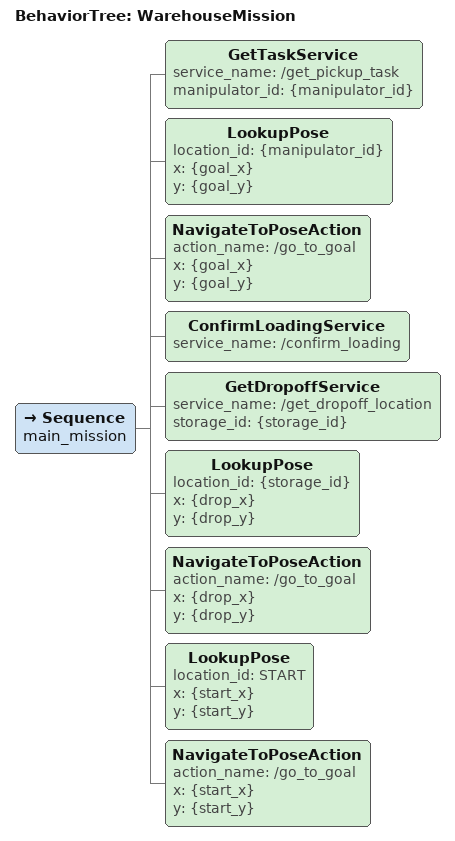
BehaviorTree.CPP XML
<root BTCPP_format="4">

  <BehaviorTree ID="WarehouseMission">
    <Sequence name="main_mission">

      <!-- 1. Pickup task -->
      <GetTaskService service_name="/get_pickup_task"
                      manipulator_id="{manipulator_id}"/>

      <!-- 2. Lookup manipulátoru -->
      <LookupPose location_id="{manipulator_id}"
                  x="{goal_x}" y="{goal_y}"/>

      <!-- 3. Jet k manipulátoru -->
      <NavigateToPoseAction action_name="/go_to_goal"
                            x="{goal_x}" y="{goal_y}"/>

      <!-- 4. Potvrzení nakládky -->
      <ConfirmLoadingService service_name="/confirm_loading"/>

      <!-- 5. Získání dropoff lokace -->
      <GetDropoffService service_name="/get_dropoff_location"
                         storage_id="{storage_id}"/>

      <!-- 6. Lookup skladu -->
      <LookupPose location_id="{storage_id}"
                  x="{drop_x}" y="{drop_y}"/>

      <!-- 7. Navigace do skladu -->
      <NavigateToPoseAction action_name="/go_to_goal"
                            x="{drop_x}" y="{drop_y}"/>

      <!-- 8. Lookup na start -->
      <LookupPose location_id="START"
            x="{start_x}" y="{start_y}"/>

      <!-- 9. Návrat na start -->
      <NavigateToPoseAction action_name="/go_to_goal"
                      x="{start_x}" y="{start_y}"/>

    </Sequence>
  </BehaviorTree>

</root>
